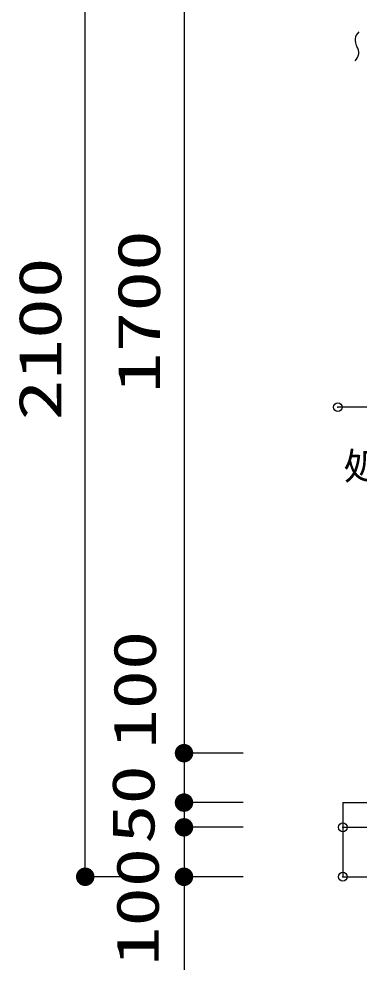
# Model space of a CAD drawing. Units: millimetres, scale not verified. Extents: x -9571 to 7747, y -6704 to 5373.
# Drawn here: x -1404 to -713, y -3723 to -1799 of the extents above; entities that cross this region are included whole.
import ezdxf
from ezdxf.enums import TextEntityAlignment as Align

# ---------------------------------------------------------------- set-up
doc = ezdxf.new("R2010")
doc.units = ezdxf.units.MM
doc.header["$LTSCALE"] = 30
doc.header["$PDMODE"] = 32
doc.header["$PDSIZE"] = 18
for name, color, linetype, lineweight in [('0-1_00クル-フ-0躯体', 3, 'Continuous', 25), ('0-2_00クル-フ-1機器', 2, 'Continuous', 25), ('0-6_00クル-フ-6寸法', 7, 'Continuous', 25), ('1-2_kutai', 3, 'Continuous', 25)]:
    doc.layers.add(name, color=color, linetype=linetype, lineweight=lineweight)
doc.styles.add('MS Gothic', font='')
doc.styles.add('ＭＳ ゴシック', font='')
doc.styles.get('MS Gothic').set_extended_font_data('MS Gothic')
doc.styles.get('ＭＳ ゴシック').set_extended_font_data('MS Gothic')

msp = doc.modelspace()

# ---------------------------------------------------------------- linework, layer by layer
at = {"layer": '0-1_00クル-フ-0躯体'}
msp.add_line((-697.94, -2583.99), (-757.94, -2583.99), dxfattribs=at)
at = {"layer": '0-2_00クル-フ-1機器'}
for p, q in [((-747.9, -3383.99), (-747.9, -3533.99)), ((-747.9, -3433.99), (252.15, -3433.99)), ((-747.9, -3533.99), (252.15, -3533.99))]:
    msp.add_line(p, q, dxfattribs=at)
msp.add_lwpolyline([(-747.9, -3383.99), (252.15, -3383.99), (252.15, -3533.99)], dxfattribs=at)
at = {"layer": '0-6_00クル-フ-6寸法', "color": 4}
for p, q in [((-1269.47, -3533.99), (-1269.47, -1433.99)), ((-1069.47, -1583.99), (-1069.47, -3283.99)), ((-949.47, -3283.99), (-1069.47, -3283.99)), ((-949.47, -3283.99), (-1069.47, -3283.99)), ((-1069.47, -3283.99), (-1069.47, -3383.99)), ((-949.47, -3383.99), (-1069.47, -3383.99)), ((-949.47, -3383.99), (-1069.47, -3383.99)), ((-1069.47, -3383.99), (-1069.47, -3433.99)), ((-949.47, -3433.99), (-1069.47, -3433.99)), ((-949.47, -3433.99), (-1069.47, -3433.99)), ((-1069.47, -3433.99), (-1069.47, -3533.99)), ((-1149.47, -3533.99), (-1269.47, -3533.99)), ((-949.47, -3533.99), (-1069.47, -3533.99)), ((-1069.47, -3543.36), (-1069.47, -3722.58))]:
    msp.add_line(p, q, dxfattribs=at)
for p in [(-757.94, -2583.99), (-1069.47, -3283.99), (-1069.47, -3383.99), (-1069.47, -3433.99), (-747.9, -3433.99), (-1069.47, -3533.99), (-747.9, -3533.99)]:
    msp.add_point(p, dxfattribs=at)
at = {"layer": '0-6_00クル-フ-6寸法'}
for points in [[(-1079.89, -3268.4), (-1069.47, -3283.99), (-1082.73, -3270.73)], [(-1079.89, -3268.4), (-1069.47, -3283.99), (-1082.73, -3270.73)], [(-1076.64, -3266.67), (-1069.47, -3283.99), (-1079.89, -3268.4)], [(-1076.64, -3266.67), (-1069.47, -3283.99), (-1079.89, -3268.4)], [(-1073.13, -3265.6), (-1069.47, -3283.99), (-1076.64, -3266.67)], [(-1073.13, -3265.6), (-1069.47, -3283.99), (-1076.64, -3266.67)], [(-1069.47, -3265.24), (-1069.47, -3283.99), (-1073.13, -3265.6)], [(-1069.47, -3265.24), (-1069.47, -3283.99), (-1073.13, -3265.6)], [(-1065.81, -3265.6), (-1069.47, -3283.99), (-1069.47, -3265.24)], [(-1065.81, -3265.6), (-1069.47, -3283.99), (-1069.47, -3265.24)], [(-1062.29, -3266.67), (-1069.47, -3283.99), (-1065.81, -3265.6)], [(-1062.29, -3266.67), (-1069.47, -3283.99), (-1065.81, -3265.6)], [(-1059.05, -3268.4), (-1069.47, -3283.99), (-1062.29, -3266.67)], [(-1059.05, -3268.4), (-1069.47, -3283.99), (-1062.29, -3266.67)], [(-1056.21, -3270.73), (-1069.47, -3283.99), (-1059.05, -3268.4)], [(-1056.21, -3270.73), (-1069.47, -3283.99), (-1059.05, -3268.4)], [(-1087.86, -3280.33), (-1069.47, -3283.99), (-1088.22, -3283.99)], [(-1087.86, -3280.33), (-1069.47, -3283.99), (-1088.22, -3283.99)], [(-1088.22, -3283.99), (-1069.47, -3283.99), (-1087.86, -3287.65)], [(-1088.22, -3283.99), (-1069.47, -3283.99), (-1087.86, -3287.65)], [(-1086.79, -3276.81), (-1069.47, -3283.99), (-1087.86, -3280.33)], [(-1086.79, -3276.81), (-1069.47, -3283.99), (-1087.86, -3280.33)], [(-1087.86, -3287.65), (-1069.47, -3283.99), (-1086.79, -3291.16)], [(-1087.86, -3287.65), (-1069.47, -3283.99), (-1086.79, -3291.16)], [(-1085.06, -3273.57), (-1069.47, -3283.99), (-1086.79, -3276.81)], [(-1085.06, -3273.57), (-1069.47, -3283.99), (-1086.79, -3276.81)], [(-1086.79, -3291.16), (-1069.47, -3283.99), (-1085.06, -3294.41)], [(-1086.79, -3291.16), (-1069.47, -3283.99), (-1085.06, -3294.41)], [(-1082.73, -3270.73), (-1069.47, -3283.99), (-1085.06, -3273.57)], [(-1082.73, -3270.73), (-1069.47, -3283.99), (-1085.06, -3273.57)], [(-1085.06, -3294.41), (-1069.47, -3283.99), (-1082.73, -3297.25)], [(-1085.06, -3294.41), (-1069.47, -3283.99), (-1082.73, -3297.25)], [(-1082.73, -3297.25), (-1069.47, -3283.99), (-1079.89, -3299.58)], [(-1082.73, -3297.25), (-1069.47, -3283.99), (-1079.89, -3299.58)], [(-1079.89, -3299.58), (-1069.47, -3283.99), (-1076.64, -3301.31)], [(-1079.89, -3299.58), (-1069.47, -3283.99), (-1076.64, -3301.31)], [(-1076.64, -3301.31), (-1069.47, -3283.99), (-1073.13, -3302.38)], [(-1076.64, -3301.31), (-1069.47, -3283.99), (-1073.13, -3302.38)], [(-1073.13, -3302.38), (-1069.47, -3283.99), (-1069.47, -3302.74)], [(-1073.13, -3302.38), (-1069.47, -3283.99), (-1069.47, -3302.74)], [(-1053.88, -3273.57), (-1069.47, -3283.99), (-1056.21, -3270.73)], [(-1053.88, -3273.57), (-1069.47, -3283.99), (-1056.21, -3270.73)], [(-1052.15, -3276.81), (-1069.47, -3283.99), (-1053.88, -3273.57)], [(-1052.15, -3276.81), (-1069.47, -3283.99), (-1053.88, -3273.57)], [(-1051.08, -3280.33), (-1069.47, -3283.99), (-1052.15, -3276.81)], [(-1051.08, -3280.33), (-1069.47, -3283.99), (-1052.15, -3276.81)], [(-1050.72, -3283.99), (-1069.47, -3283.99), (-1051.08, -3280.33)], [(-1050.72, -3283.99), (-1069.47, -3283.99), (-1051.08, -3280.33)], [(-1069.47, -3302.74), (-1069.47, -3283.99), (-1065.81, -3302.38)], [(-1065.81, -3302.38), (-1069.47, -3283.99), (-1062.29, -3301.31)], [(-1062.29, -3301.31), (-1069.47, -3283.99), (-1059.05, -3299.58)], [(-1059.05, -3299.58), (-1069.47, -3283.99), (-1056.21, -3297.25)], [(-1056.21, -3297.25), (-1069.47, -3283.99), (-1053.88, -3294.41)], [(-1053.88, -3294.41), (-1069.47, -3283.99), (-1052.15, -3291.16)], [(-1052.15, -3291.16), (-1069.47, -3283.99), (-1051.08, -3287.65)], [(-1051.08, -3287.65), (-1069.47, -3283.99), (-1050.72, -3283.99)], [(-1069.47, -3302.74), (-1069.47, -3283.99), (-1065.81, -3302.38)], [(-1065.81, -3302.38), (-1069.47, -3283.99), (-1062.29, -3301.31)], [(-1062.29, -3301.31), (-1069.47, -3283.99), (-1059.05, -3299.58)], [(-1059.05, -3299.58), (-1069.47, -3283.99), (-1056.21, -3297.25)], [(-1056.21, -3297.25), (-1069.47, -3283.99), (-1053.88, -3294.41)], [(-1053.88, -3294.41), (-1069.47, -3283.99), (-1052.15, -3291.16)], [(-1052.15, -3291.16), (-1069.47, -3283.99), (-1051.08, -3287.65)], [(-1051.08, -3287.65), (-1069.47, -3283.99), (-1050.72, -3283.99)], [(-1076.64, -3366.67), (-1069.47, -3383.99), (-1079.89, -3368.4)], [(-1076.64, -3366.67), (-1069.47, -3383.99), (-1079.89, -3368.4)], [(-1073.13, -3365.6), (-1069.47, -3383.99), (-1076.64, -3366.67)], [(-1073.13, -3365.6), (-1069.47, -3383.99), (-1076.64, -3366.67)], [(-1069.47, -3365.24), (-1069.47, -3383.99), (-1073.13, -3365.6)], [(-1069.47, -3365.24), (-1069.47, -3383.99), (-1073.13, -3365.6)], [(-1065.81, -3365.6), (-1069.47, -3383.99), (-1069.47, -3365.24)], [(-1065.81, -3365.6), (-1069.47, -3383.99), (-1069.47, -3365.24)], [(-1062.29, -3366.67), (-1069.47, -3383.99), (-1065.81, -3365.6)], [(-1062.29, -3366.67), (-1069.47, -3383.99), (-1065.81, -3365.6)], [(-1059.05, -3368.4), (-1069.47, -3383.99), (-1062.29, -3366.67)], [(-1059.05, -3368.4), (-1069.47, -3383.99), (-1062.29, -3366.67)], [(-1087.86, -3380.33), (-1069.47, -3383.99), (-1088.22, -3383.99)], [(-1087.86, -3380.33), (-1069.47, -3383.99), (-1088.22, -3383.99)], [(-1088.22, -3383.99), (-1069.47, -3383.99), (-1087.86, -3387.65)], [(-1088.22, -3383.99), (-1069.47, -3383.99), (-1087.86, -3387.65)], [(-1086.79, -3376.81), (-1069.47, -3383.99), (-1087.86, -3380.33)], [(-1086.79, -3376.81), (-1069.47, -3383.99), (-1087.86, -3380.33)], [(-1087.86, -3387.65), (-1069.47, -3383.99), (-1086.79, -3391.16)], [(-1087.86, -3387.65), (-1069.47, -3383.99), (-1086.79, -3391.16)], [(-1085.06, -3373.57), (-1069.47, -3383.99), (-1086.79, -3376.81)], [(-1085.06, -3373.57), (-1069.47, -3383.99), (-1086.79, -3376.81)], [(-1086.79, -3391.16), (-1069.47, -3383.99), (-1085.06, -3394.41)], [(-1086.79, -3391.16), (-1069.47, -3383.99), (-1085.06, -3394.41)], [(-1082.73, -3370.73), (-1069.47, -3383.99), (-1085.06, -3373.57)], [(-1082.73, -3370.73), (-1069.47, -3383.99), (-1085.06, -3373.57)], [(-1085.06, -3394.41), (-1069.47, -3383.99), (-1082.73, -3397.25)], [(-1085.06, -3394.41), (-1069.47, -3383.99), (-1082.73, -3397.25)], [(-1079.89, -3368.4), (-1069.47, -3383.99), (-1082.73, -3370.73)], [(-1079.89, -3368.4), (-1069.47, -3383.99), (-1082.73, -3370.73)], [(-1082.73, -3397.25), (-1069.47, -3383.99), (-1079.89, -3399.58)], [(-1082.73, -3397.25), (-1069.47, -3383.99), (-1079.89, -3399.58)], [(-1079.89, -3399.58), (-1069.47, -3383.99), (-1076.64, -3401.31)], [(-1079.89, -3399.58), (-1069.47, -3383.99), (-1076.64, -3401.31)], [(-1076.64, -3401.31), (-1069.47, -3383.99), (-1073.13, -3402.38)], [(-1076.64, -3401.31), (-1069.47, -3383.99), (-1073.13, -3402.38)], [(-1073.13, -3402.38), (-1069.47, -3383.99), (-1069.47, -3402.74)], [(-1073.13, -3402.38), (-1069.47, -3383.99), (-1069.47, -3402.74)], [(-1056.21, -3370.73), (-1069.47, -3383.99), (-1059.05, -3368.4)], [(-1056.21, -3370.73), (-1069.47, -3383.99), (-1059.05, -3368.4)], [(-1053.88, -3373.57), (-1069.47, -3383.99), (-1056.21, -3370.73)], [(-1053.88, -3373.57), (-1069.47, -3383.99), (-1056.21, -3370.73)], [(-1052.15, -3376.81), (-1069.47, -3383.99), (-1053.88, -3373.57)], [(-1052.15, -3376.81), (-1069.47, -3383.99), (-1053.88, -3373.57)], [(-1051.08, -3380.33), (-1069.47, -3383.99), (-1052.15, -3376.81)], [(-1051.08, -3380.33), (-1069.47, -3383.99), (-1052.15, -3376.81)], [(-1050.72, -3383.99), (-1069.47, -3383.99), (-1051.08, -3380.33)], [(-1050.72, -3383.99), (-1069.47, -3383.99), (-1051.08, -3380.33)], [(-1069.47, -3402.74), (-1069.47, -3383.99), (-1065.81, -3402.38)], [(-1065.81, -3402.38), (-1069.47, -3383.99), (-1062.29, -3401.31)], [(-1062.29, -3401.31), (-1069.47, -3383.99), (-1059.05, -3399.58)], [(-1059.05, -3399.58), (-1069.47, -3383.99), (-1056.21, -3397.25)], [(-1056.21, -3397.25), (-1069.47, -3383.99), (-1053.88, -3394.41)], [(-1053.88, -3394.41), (-1069.47, -3383.99), (-1052.15, -3391.16)], [(-1052.15, -3391.16), (-1069.47, -3383.99), (-1051.08, -3387.65)], [(-1051.08, -3387.65), (-1069.47, -3383.99), (-1050.72, -3383.99)], [(-1069.47, -3402.74), (-1069.47, -3383.99), (-1065.81, -3402.38)], [(-1065.81, -3402.38), (-1069.47, -3383.99), (-1062.29, -3401.31)], [(-1062.29, -3401.31), (-1069.47, -3383.99), (-1059.05, -3399.58)], [(-1059.05, -3399.58), (-1069.47, -3383.99), (-1056.21, -3397.25)], [(-1056.21, -3397.25), (-1069.47, -3383.99), (-1053.88, -3394.41)], [(-1053.88, -3394.41), (-1069.47, -3383.99), (-1052.15, -3391.16)], [(-1052.15, -3391.16), (-1069.47, -3383.99), (-1051.08, -3387.65)], [(-1051.08, -3387.65), (-1069.47, -3383.99), (-1050.72, -3383.99)], [(-1085.06, -3423.57), (-1069.47, -3433.99), (-1086.79, -3426.81)], [(-1085.06, -3423.57), (-1069.47, -3433.99), (-1086.79, -3426.81)], [(-1082.73, -3420.73), (-1069.47, -3433.99), (-1085.06, -3423.57)], [(-1082.73, -3420.73), (-1069.47, -3433.99), (-1085.06, -3423.57)], [(-1079.89, -3418.4), (-1069.47, -3433.99), (-1082.73, -3420.73)], [(-1079.89, -3418.4), (-1069.47, -3433.99), (-1082.73, -3420.73)], [(-1076.64, -3416.67), (-1069.47, -3433.99), (-1079.89, -3418.4)], [(-1076.64, -3416.67), (-1069.47, -3433.99), (-1079.89, -3418.4)], [(-1073.13, -3415.6), (-1069.47, -3433.99), (-1076.64, -3416.67)], [(-1073.13, -3415.6), (-1069.47, -3433.99), (-1076.64, -3416.67)], [(-1069.47, -3415.24), (-1069.47, -3433.99), (-1073.13, -3415.6)], [(-1069.47, -3415.24), (-1069.47, -3433.99), (-1073.13, -3415.6)], [(-1065.81, -3415.6), (-1069.47, -3433.99), (-1069.47, -3415.24)], [(-1065.81, -3415.6), (-1069.47, -3433.99), (-1069.47, -3415.24)], [(-1062.29, -3416.67), (-1069.47, -3433.99), (-1065.81, -3415.6)], [(-1062.29, -3416.67), (-1069.47, -3433.99), (-1065.81, -3415.6)], [(-1059.05, -3418.4), (-1069.47, -3433.99), (-1062.29, -3416.67)], [(-1059.05, -3418.4), (-1069.47, -3433.99), (-1062.29, -3416.67)], [(-1056.21, -3420.73), (-1069.47, -3433.99), (-1059.05, -3418.4)], [(-1056.21, -3420.73), (-1069.47, -3433.99), (-1059.05, -3418.4)], [(-1053.88, -3423.57), (-1069.47, -3433.99), (-1056.21, -3420.73)], [(-1053.88, -3423.57), (-1069.47, -3433.99), (-1056.21, -3420.73)], [(-1052.15, -3426.81), (-1069.47, -3433.99), (-1053.88, -3423.57)], [(-1052.15, -3426.81), (-1069.47, -3433.99), (-1053.88, -3423.57)], [(-1087.86, -3430.33), (-1069.47, -3433.99), (-1088.22, -3433.99)], [(-1087.86, -3430.33), (-1069.47, -3433.99), (-1088.22, -3433.99)], [(-1088.22, -3433.99), (-1069.47, -3433.99), (-1087.86, -3437.65)], [(-1088.22, -3433.99), (-1069.47, -3433.99), (-1087.86, -3437.65)], [(-1086.79, -3426.81), (-1069.47, -3433.99), (-1087.86, -3430.33)], [(-1086.79, -3426.81), (-1069.47, -3433.99), (-1087.86, -3430.33)], [(-1087.86, -3437.65), (-1069.47, -3433.99), (-1086.79, -3441.16)], [(-1087.86, -3437.65), (-1069.47, -3433.99), (-1086.79, -3441.16)], [(-1086.79, -3441.16), (-1069.47, -3433.99), (-1085.06, -3444.41)], [(-1086.79, -3441.16), (-1069.47, -3433.99), (-1085.06, -3444.41)], [(-1085.06, -3444.41), (-1069.47, -3433.99), (-1082.73, -3447.25)], [(-1085.06, -3444.41), (-1069.47, -3433.99), (-1082.73, -3447.25)], [(-1082.73, -3447.25), (-1069.47, -3433.99), (-1079.89, -3449.58)], [(-1082.73, -3447.25), (-1069.47, -3433.99), (-1079.89, -3449.58)], [(-1079.89, -3449.58), (-1069.47, -3433.99), (-1076.64, -3451.31)], [(-1079.89, -3449.58), (-1069.47, -3433.99), (-1076.64, -3451.31)], [(-1076.64, -3451.31), (-1069.47, -3433.99), (-1073.13, -3452.38)], [(-1076.64, -3451.31), (-1069.47, -3433.99), (-1073.13, -3452.38)], [(-1073.13, -3452.38), (-1069.47, -3433.99), (-1069.47, -3452.74)], [(-1073.13, -3452.38), (-1069.47, -3433.99), (-1069.47, -3452.74)], [(-1051.08, -3430.33), (-1069.47, -3433.99), (-1052.15, -3426.81)], [(-1051.08, -3430.33), (-1069.47, -3433.99), (-1052.15, -3426.81)], [(-1050.72, -3433.99), (-1069.47, -3433.99), (-1051.08, -3430.33)], [(-1050.72, -3433.99), (-1069.47, -3433.99), (-1051.08, -3430.33)], [(-1069.47, -3452.74), (-1069.47, -3433.99), (-1065.81, -3452.38)], [(-1065.81, -3452.38), (-1069.47, -3433.99), (-1062.29, -3451.31)], [(-1062.29, -3451.31), (-1069.47, -3433.99), (-1059.05, -3449.58)], [(-1059.05, -3449.58), (-1069.47, -3433.99), (-1056.21, -3447.25)], [(-1056.21, -3447.25), (-1069.47, -3433.99), (-1053.88, -3444.41)], [(-1053.88, -3444.41), (-1069.47, -3433.99), (-1052.15, -3441.16)], [(-1052.15, -3441.16), (-1069.47, -3433.99), (-1051.08, -3437.65)], [(-1051.08, -3437.65), (-1069.47, -3433.99), (-1050.72, -3433.99)], [(-1069.47, -3452.74), (-1069.47, -3433.99), (-1065.81, -3452.38)], [(-1065.81, -3452.38), (-1069.47, -3433.99), (-1062.29, -3451.31)], [(-1062.29, -3451.31), (-1069.47, -3433.99), (-1059.05, -3449.58)], [(-1059.05, -3449.58), (-1069.47, -3433.99), (-1056.21, -3447.25)], [(-1056.21, -3447.25), (-1069.47, -3433.99), (-1053.88, -3444.41)], [(-1053.88, -3444.41), (-1069.47, -3433.99), (-1052.15, -3441.16)], [(-1052.15, -3441.16), (-1069.47, -3433.99), (-1051.08, -3437.65)], [(-1051.08, -3437.65), (-1069.47, -3433.99), (-1050.72, -3433.99)], [(-1279.89, -3518.4), (-1269.47, -3533.99), (-1282.73, -3520.73)], [(-1276.64, -3516.67), (-1269.47, -3533.99), (-1279.89, -3518.4)], [(-1273.13, -3515.6), (-1269.47, -3533.99), (-1276.64, -3516.67)], [(-1269.47, -3515.24), (-1269.47, -3533.99), (-1273.13, -3515.6)], [(-1265.81, -3515.6), (-1269.47, -3533.99), (-1269.47, -3515.24)], [(-1262.29, -3516.67), (-1269.47, -3533.99), (-1265.81, -3515.6)], [(-1259.05, -3518.4), (-1269.47, -3533.99), (-1262.29, -3516.67)], [(-1256.21, -3520.73), (-1269.47, -3533.99), (-1259.05, -3518.4)], [(-1079.89, -3518.4), (-1069.47, -3533.99), (-1082.73, -3520.73)], [(-1076.64, -3516.67), (-1069.47, -3533.99), (-1079.89, -3518.4)], [(-1073.13, -3515.6), (-1069.47, -3533.99), (-1076.64, -3516.67)], [(-1069.47, -3515.24), (-1069.47, -3533.99), (-1073.13, -3515.6)], [(-1065.81, -3515.6), (-1069.47, -3533.99), (-1069.47, -3515.24)], [(-1062.29, -3516.67), (-1069.47, -3533.99), (-1065.81, -3515.6)], [(-1059.05, -3518.4), (-1069.47, -3533.99), (-1062.29, -3516.67)], [(-1056.21, -3520.73), (-1069.47, -3533.99), (-1059.05, -3518.4)], [(-1287.86, -3530.33), (-1269.47, -3533.99), (-1288.22, -3533.99)], [(-1288.22, -3533.99), (-1269.47, -3533.99), (-1287.86, -3537.65)], [(-1286.79, -3526.81), (-1269.47, -3533.99), (-1287.86, -3530.33)], [(-1287.86, -3537.65), (-1269.47, -3533.99), (-1286.79, -3541.16)], [(-1285.06, -3523.57), (-1269.47, -3533.99), (-1286.79, -3526.81)], [(-1286.79, -3541.16), (-1269.47, -3533.99), (-1285.06, -3544.41)], [(-1282.73, -3520.73), (-1269.47, -3533.99), (-1285.06, -3523.57)], [(-1285.06, -3544.41), (-1269.47, -3533.99), (-1282.73, -3547.25)], [(-1282.73, -3547.25), (-1269.47, -3533.99), (-1279.89, -3549.58)], [(-1279.89, -3549.58), (-1269.47, -3533.99), (-1276.64, -3551.31)], [(-1276.64, -3551.31), (-1269.47, -3533.99), (-1273.13, -3552.38)], [(-1273.13, -3552.38), (-1269.47, -3533.99), (-1269.47, -3552.74)], [(-1253.88, -3523.57), (-1269.47, -3533.99), (-1256.21, -3520.73)], [(-1252.15, -3526.81), (-1269.47, -3533.99), (-1253.88, -3523.57)], [(-1251.08, -3530.33), (-1269.47, -3533.99), (-1252.15, -3526.81)], [(-1250.72, -3533.99), (-1269.47, -3533.99), (-1251.08, -3530.33)], [(-1269.47, -3552.74), (-1269.47, -3533.99), (-1265.81, -3552.38)], [(-1265.81, -3552.38), (-1269.47, -3533.99), (-1262.29, -3551.31)], [(-1262.29, -3551.31), (-1269.47, -3533.99), (-1259.05, -3549.58)], [(-1259.05, -3549.58), (-1269.47, -3533.99), (-1256.21, -3547.25)], [(-1256.21, -3547.25), (-1269.47, -3533.99), (-1253.88, -3544.41)], [(-1253.88, -3544.41), (-1269.47, -3533.99), (-1252.15, -3541.16)], [(-1252.15, -3541.16), (-1269.47, -3533.99), (-1251.08, -3537.65)], [(-1251.08, -3537.65), (-1269.47, -3533.99), (-1250.72, -3533.99)], [(-1087.86, -3530.33), (-1069.47, -3533.99), (-1088.22, -3533.99)], [(-1088.22, -3533.99), (-1069.47, -3533.99), (-1087.86, -3537.65)], [(-1086.79, -3526.81), (-1069.47, -3533.99), (-1087.86, -3530.33)], [(-1087.86, -3537.65), (-1069.47, -3533.99), (-1086.79, -3541.16)], [(-1085.06, -3523.57), (-1069.47, -3533.99), (-1086.79, -3526.81)], [(-1086.79, -3541.16), (-1069.47, -3533.99), (-1085.06, -3544.41)], [(-1082.73, -3520.73), (-1069.47, -3533.99), (-1085.06, -3523.57)], [(-1085.06, -3544.41), (-1069.47, -3533.99), (-1082.73, -3547.25)], [(-1082.73, -3547.25), (-1069.47, -3533.99), (-1079.89, -3549.58)], [(-1079.89, -3549.58), (-1069.47, -3533.99), (-1076.64, -3551.31)], [(-1076.64, -3551.31), (-1069.47, -3533.99), (-1073.13, -3552.38)], [(-1073.13, -3552.38), (-1069.47, -3533.99), (-1069.47, -3552.74)], [(-1053.88, -3523.57), (-1069.47, -3533.99), (-1056.21, -3520.73)], [(-1052.15, -3526.81), (-1069.47, -3533.99), (-1053.88, -3523.57)], [(-1051.08, -3530.33), (-1069.47, -3533.99), (-1052.15, -3526.81)], [(-1050.72, -3533.99), (-1069.47, -3533.99), (-1051.08, -3530.33)], [(-1069.47, -3552.74), (-1069.47, -3533.99), (-1065.81, -3552.38)], [(-1065.81, -3552.38), (-1069.47, -3533.99), (-1062.29, -3551.31)], [(-1062.29, -3551.31), (-1069.47, -3533.99), (-1059.05, -3549.58)], [(-1059.05, -3549.58), (-1069.47, -3533.99), (-1056.21, -3547.25)], [(-1056.21, -3547.25), (-1069.47, -3533.99), (-1053.88, -3544.41)], [(-1053.88, -3544.41), (-1069.47, -3533.99), (-1052.15, -3541.16)], [(-1052.15, -3541.16), (-1069.47, -3533.99), (-1051.08, -3537.65)], [(-1051.08, -3537.65), (-1069.47, -3533.99), (-1050.72, -3533.99)]]:
    msp.add_solid(points, dxfattribs=at)
at = {"layer": '1-2_kutai'}
for centre, start, end in [((-700.56, -1841.55), 131.81026, 213.55739), ((-738.06, -1866.43), 311.81029, 33.55719)]:
    msp.add_arc(centre, 22.5, start, end, dxfattribs=at)

# ---------------------------------------------------------------- texts
at = {"layer": '0-1_00クル-フ-0躯体', "color": 4, "style": 'MS Gothic'}
msp.add_text('処理水槽', height=54.99, dxfattribs=at).set_placement((-746.16, -2747.1), align=Align.BOTTOM_LEFT)
at = {"layer": '0-6_00クル-フ-6寸法', "color": 3, "style": 'ＭＳ ゴシック'}
for s, width, p in [('1700', 1.4, (-1091.97, -2555.7)), ('2100', 1.4, (-1291.97, -2610.85)), ('100', 1.35, (-1100.19, -3274.81)), ('50', 1.35, (-1103.22, -3467.27)), ('100', 1.35, (-1094.5, -3714.17))]:
    msp.add_text(s, height=86.59, rotation=90, dxfattribs=dict(at, width=width)).set_placement(p, align=Align.BOTTOM_LEFT)

doc.saveas('drawing.dxf')
